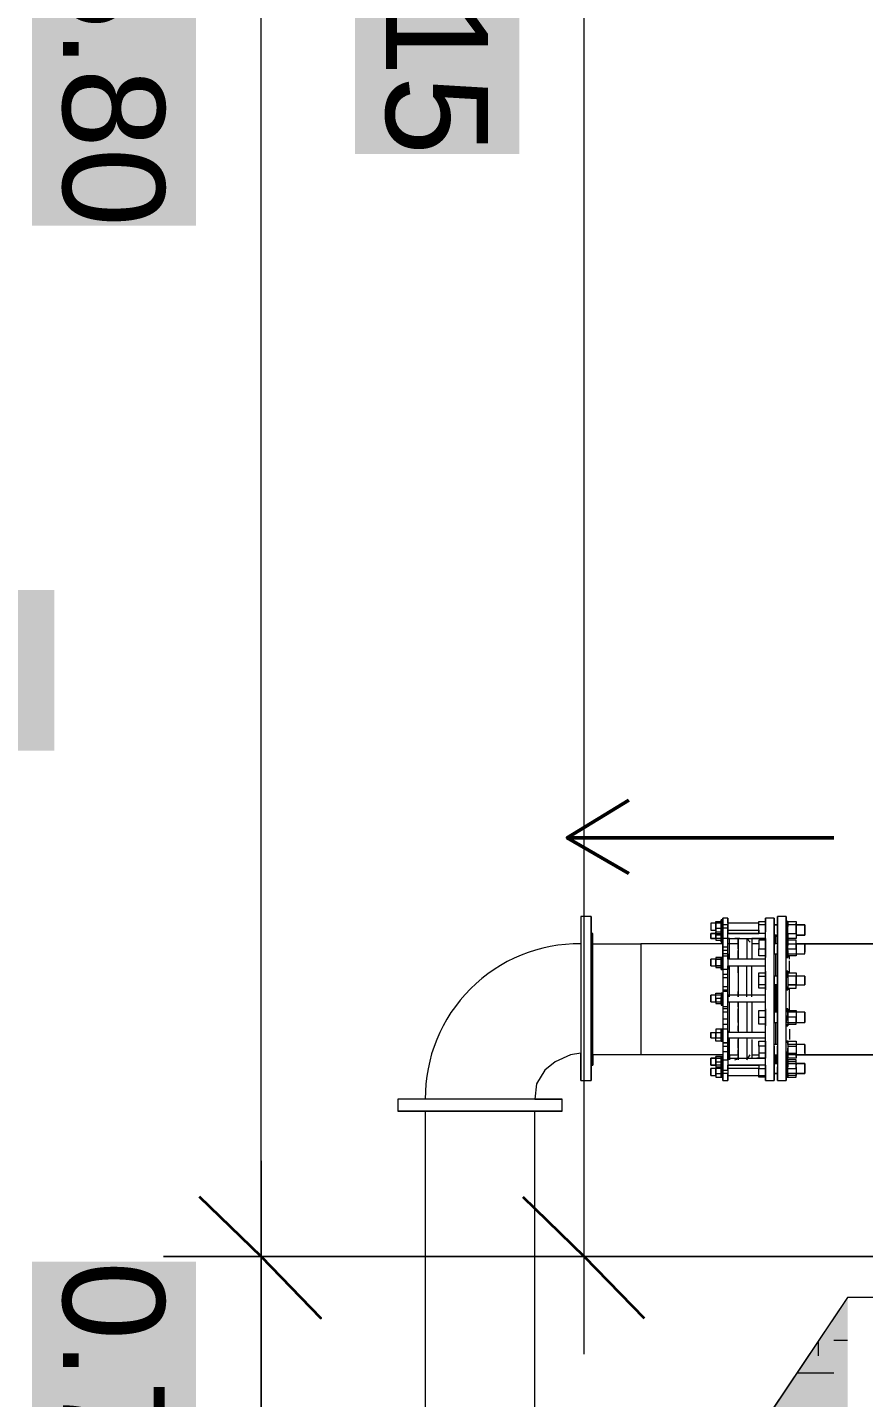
# Model space of a CAD drawing. Extents: x -187 to 52, y -9 to 65.
# Drawn here: x -140.347 to -138.279, y 50.339 to 53.729 of the extents above; entities that cross this region are included whole.
import ezdxf

# ---------------------------------------------------------------- set-up
doc = ezdxf.new("R2010")
doc.units = 0
doc.header["$MEASUREMENT"] = 0
doc.layers.add('PDF4_Geometría', color=7, linetype='Continuous')
doc.layers.add('PDF4_Texto', color=7, linetype='Continuous')
doc.layers.add('PDF4_Rellenos sólidos', color=7, linetype='Continuous', true_color=0xffffff)
doc.styles.add('PDF Arial', font='arial.ttf')

msp = doc.modelspace()

# ---------------------------------------------------------------- hatches: boundary and pattern name
at = {"layer": 'PDF4_Rellenos sólidos', "transparency": 33554559}
for points in [[(-139.5363, 54.097), (-139.5363, 53.4161), (-139.1303, 53.4161), (-139.1303, 54.097)], [(-140.3356, 53.9194), (-140.3356, 53.2385), (-139.9296, 53.2385), (-139.9296, 53.9194)], [(-142.8942, 52.3377), (-142.8942, 51.9402), (-140.2806, 51.9402), (-140.2806, 52.3377)], [(-140.3356, 50.6757), (-140.3356, 49.9948), (-139.9296, 49.9948), (-139.9296, 50.6757)], [(-138.7116, 49.999), (-138.7201, 49.9906), (-138.7201, 45.5204), (-138.3183, 45.5204), (-138.3183, 50.5827), (-138.3225, 50.5827), (-138.3268, 50.5784), (-138.331, 50.57), (-138.3352, 50.5657), (-138.3395, 50.5573), (-138.3437, 50.5531), (-138.3479, 50.5446), (-138.3522, 50.5404), (-138.3564, 50.5319), (-138.3606, 50.5277), (-138.3648, 50.5192), (-138.3691, 50.515), (-138.3733, 50.5065), (-138.3775, 50.5023), (-138.3818, 50.4938), (-138.386, 50.4896), (-138.3902, 50.4812), (-138.3944, 50.4769), (-138.3987, 50.4685), (-138.4029, 50.4642), (-138.4071, 50.4558), (-138.4114, 50.4516), (-138.4156, 50.4431), (-138.4198, 50.4389), (-138.424, 50.4304), (-138.4283, 50.4262), (-138.4325, 50.4177), (-138.4367, 50.4135), (-138.441, 50.405), (-138.4452, 50.4008), (-138.4494, 50.3923), (-138.4537, 50.3881), (-138.4579, 50.3797), (-138.4621, 50.3754), (-138.4663, 50.367), (-138.4706, 50.3627), (-138.4748, 50.3543), (-138.479, 50.3501), (-138.4833, 50.3416), (-138.4875, 50.3374), (-138.4917, 50.3289), (-138.4959, 50.3247), (-138.5002, 50.3162), (-138.5044, 50.312), (-138.5086, 50.3035), (-138.5129, 50.2993), (-138.5171, 50.2909), (-138.5213, 50.2866), (-138.5255, 50.2782), (-138.5298, 50.2739), (-138.534, 50.2655), (-138.5382, 50.2612), (-138.5425, 50.2528), (-138.5467, 50.2486), (-138.5509, 50.2401), (-138.5551, 50.2359), (-138.5594, 50.2274), (-138.5636, 50.2232), (-138.5678, 50.2147), (-138.5721, 50.2105), (-138.5763, 50.202), (-138.5805, 50.1978), (-138.5848, 50.1894), (-138.589, 50.1851), (-138.5932, 50.1767), (-138.5974, 50.1724), (-138.6017, 50.164), (-138.6059, 50.1597), (-138.6101, 50.1513), (-138.6144, 50.1471), (-138.6186, 50.1386), (-138.6228, 50.1344), (-138.627, 50.1259), (-138.6313, 50.1217), (-138.6355, 50.1132), (-138.6397, 50.109), (-138.644, 50.1005), (-138.6482, 50.0963), (-138.6524, 50.0879), (-138.6566, 50.0836), (-138.6609, 50.0752), (-138.6651, 50.0709), (-138.6693, 50.0625), (-138.6736, 50.0583), (-138.6778, 50.0498), (-138.682, 50.0456), (-138.6863, 50.0371), (-138.6905, 50.0329), (-138.6947, 50.0244), (-138.6989, 50.0202), (-138.7032, 50.0117), (-138.7074, 50.0075)]]:
    msp.add_hatch(color=256, dxfattribs=at).paths.add_polyline_path(points)

# ---------------------------------------------------------------- linework, layer by layer
at = {"layer": 'PDF4_Geometría', "lineweight": 9}
for points in [[(-138.9696, 50.4473), (-138.9696, 57.0701)], [(-139.7689, 50.4473), (-139.7689, 56.7148)], [(-138.9781, 51.53), (-138.9781, 51.5215), (-138.9781, 51.5046), (-138.9781, 51.475), (-138.9781, 51.4412), (-138.9781, 51.3989), (-138.9781, 51.3481), (-138.9781, 51.3016), (-138.9781, 51.2551), (-138.9781, 51.2128), (-138.9781, 51.1747), (-138.9781, 51.1451), (-138.9781, 51.1282), (-138.9781, 51.124), (-138.9781, 51.1282), (-138.9781, 51.1451), (-138.9781, 51.1747), (-138.9781, 51.1916), (-139.0034, 51.1874), (-139.0415, 51.1705), (-139.0669, 51.1494), (-139.088, 51.1155), (-139.0922, 51.0775), (-139.0753, 51.0775), (-139.05, 51.0775), (-139.033, 51.0775), (-139.0246, 51.0775), (-139.033, 51.0775), (-139.05, 51.0775), (-139.0753, 51.0775), (-139.1134, 51.0775), (-139.1557, 51.0775), (-139.2022, 51.0775), (-139.2529, 51.0775), (-139.2995, 51.0775), (-139.3418, 51.0775), (-139.3798, 51.0775), (-139.4052, 51.0775), (-139.4263, 51.0775), (-139.4306, 51.0775), (-139.4306, 51.0479), (-139.4263, 51.0479), (-139.4052, 51.0479), (-139.384, 51.0479), (-139.3883, 51.0479), (-139.384, 51.0479), (-139.3671, 51.0479), (-139.3418, 51.0479), (-139.3079, 51.0479), (-139.2699, 51.0479), (-139.2276, 51.0479), (-139.1853, 51.0479), (-139.1472, 51.0479), (-139.1134, 51.0479), (-139.088, 51.0479), (-139.0711, 51.0479), (-139.0669, 51.0479), (-139.0711, 51.0479), (-139.05, 51.0479), (-139.033, 51.0479), (-139.0246, 51.0479), (-139.033, 51.0479), (-139.05, 51.0479), (-139.0753, 51.0479), (-139.1134, 51.0479), (-139.1557, 51.0479), (-139.2022, 51.0479), (-139.2529, 51.0479), (-139.2995, 51.0479), (-139.3418, 51.0479), (-139.3798, 51.0479), (-139.4052, 51.0479), (-139.4263, 51.0479), (-139.4306, 51.0479)], [(-138.9527, 51.53), (-138.9527, 51.5215), (-138.9527, 51.5046), (-138.9527, 51.4835), (-138.9527, 51.4877), (-138.9527, 51.4835), (-138.9527, 51.4665), (-138.9527, 51.4412), (-138.9527, 51.4073), (-138.9527, 51.3693), (-138.9527, 51.327), (-138.9527, 51.2847), (-138.9527, 51.2466), (-138.9527, 51.2128), (-138.9527, 51.1874), (-138.9527, 51.1705), (-138.9527, 51.162), (-138.9485, 51.162)], [(-138.6313, 51.1747), (-138.6313, 51.1705), (-138.6313, 51.162), (-138.6313, 51.1578), (-138.6313, 51.162), (-138.6313, 51.1536), (-138.6313, 51.1494), (-138.6313, 51.1451), (-138.6313, 51.1578), (-138.6313, 51.1536), (-138.6313, 51.1494), (-138.6313, 51.1409), (-138.6313, 51.1367), (-138.627, 51.1367), (-138.627, 51.1409), (-138.627, 51.1494), (-138.627, 51.1578), (-138.627, 51.1494), (-138.627, 51.1536), (-138.627, 51.162), (-138.627, 51.1747), (-138.6144, 51.1747), (-138.6144, 51.162), (-138.6144, 51.1536), (-138.6144, 51.1494), (-138.6144, 51.1578), (-138.6144, 51.162), (-138.6144, 51.1536), (-138.6144, 51.1578), (-138.6144, 51.1494), (-138.6144, 51.1409), (-138.6144, 51.1367), (-138.5382, 51.1367), (-138.5213, 51.1367), (-138.5213, 51.1282), (-138.5213, 51.124), (-138.5213, 51.1282), (-138.5213, 51.1409), (-138.5213, 51.162), (-138.5213, 51.1916), (-138.5213, 51.2339), (-138.5213, 51.2762), (-138.5213, 51.327), (-138.5213, 51.3735), (-138.5213, 51.42), (-138.5213, 51.4581), (-138.5213, 51.4919), (-138.5213, 51.5131), (-138.5213, 51.5257), (-138.5213, 51.5131), (-138.5213, 51.5173), (-138.5213, 51.5131), (-138.5213, 51.5173), (-138.5213, 51.5131), (-138.5213, 51.5088), (-138.5382, 51.5088), (-138.5382, 51.5173), (-138.5213, 51.5173), (-138.5213, 51.5088), (-138.5213, 51.5046), (-138.5213, 51.5088)], [(-138.6144, 51.5257), (-138.627, 51.5257)], [(-138.627, 51.5131), (-138.627, 51.5215), (-138.627, 51.5257), (-138.627, 51.5215), (-138.627, 51.5088)], [(-138.5382, 51.5131), (-138.6144, 51.5131), (-138.6144, 51.5215), (-138.6144, 51.5257), (-138.6144, 51.5215), (-138.6144, 51.5088)], [(-138.5002, 51.5257), (-138.5213, 51.5257)], [(-138.4917, 51.4877), (-138.4917, 51.4919), (-138.4917, 51.5046), (-138.4917, 51.5088), (-138.4917, 51.5131), (-138.4917, 51.5257), (-138.4917, 51.53), (-138.4917, 51.5257), (-138.4917, 51.5131), (-138.4917, 51.4919), (-138.4917, 51.4581), (-138.4917, 51.42), (-138.4917, 51.3735), (-138.4917, 51.327), (-138.4917, 51.3608), (-138.5002, 51.3608), (-138.5002, 51.327), (-138.5002, 51.3735), (-138.5002, 51.42), (-138.5002, 51.4581), (-138.5002, 51.4919), (-138.5002, 51.5131), (-138.5002, 51.5257), (-138.5002, 51.5131), (-138.5002, 51.5088), (-138.5002, 51.5046), (-138.5002, 51.4919), (-138.5002, 51.4835), (-138.4959, 51.4835), (-138.4917, 51.4835), (-138.4917, 51.4792), (-138.4917, 51.4835), (-138.4917, 51.4792), (-138.4917, 51.4623), (-138.5002, 51.4623), (-138.5002, 51.4496), (-138.5002, 51.4412), (-138.5002, 51.4369), (-138.5002, 51.4412)], [(-138.4706, 51.53), (-138.4917, 51.53)], [(-138.4706, 51.2678), (-138.4706, 51.272), (-138.4706, 51.2805), (-138.4706, 51.2931), (-138.4706, 51.3016), (-138.4706, 51.2931), (-138.4706, 51.3058), (-138.4706, 51.327), (-138.4706, 51.3735), (-138.4706, 51.42), (-138.4706, 51.4581), (-138.4706, 51.4919), (-138.4706, 51.5131), (-138.4706, 51.5257), (-138.4706, 51.53), (-138.4706, 51.5257), (-138.4706, 51.5131), (-138.4706, 51.5088), (-138.4706, 51.5046), (-138.4706, 51.5088), (-138.4706, 51.5131), (-138.4706, 51.5173), (-138.4706, 51.5088), (-138.4706, 51.5131), (-138.4706, 51.5173), (-138.4663, 51.5173), (-138.4706, 51.5173), (-138.4706, 51.5131), (-138.4706, 51.5046), (-138.4706, 51.4919), (-138.4706, 51.4792), (-138.4706, 51.475), (-138.4706, 51.4792), (-138.4706, 51.4835), (-138.4706, 51.4792), (-138.4706, 51.475), (-138.4706, 51.4792), (-138.4706, 51.4835)], [(-138.6566, 51.5131), (-138.6566, 51.5088), (-138.6566, 51.5004), (-138.6566, 51.4961)], [(-138.644, 51.4835), (-138.644, 51.4708), (-138.6313, 51.4708), (-138.6313, 51.4835), (-138.6313, 51.4877), (-138.6313, 51.4835), (-138.6313, 51.475), (-138.627, 51.475), (-138.6566, 51.475), (-138.644, 51.475), (-138.644, 51.4835), (-138.644, 51.4877), (-138.6566, 51.4877), (-138.627, 51.4877), (-138.6313, 51.4877), (-138.6313, 51.4919), (-138.6313, 51.4835), (-138.644, 51.4835), (-138.644, 51.4919), (-138.6313, 51.4919), (-138.627, 51.4919), (-138.627, 51.4835), (-138.627, 51.4708)], [(-138.644, 51.5131), (-138.644, 51.5004), (-138.6313, 51.5004), (-138.6313, 51.5131), (-138.6313, 51.5088), (-138.6313, 51.5046), (-138.6313, 51.4961), (-138.6313, 51.4919), (-138.6313, 51.4961), (-138.6313, 51.5004), (-138.6313, 51.4919)], [(-138.644, 51.5004), (-138.644, 51.4919), (-138.644, 51.4877)], [(-138.627, 51.5215), (-138.6313, 51.5215)], [(-138.6313, 51.5131), (-138.6313, 51.5173), (-138.6313, 51.5215), (-138.6313, 51.5173), (-138.6313, 51.5046)], [(-138.627, 51.4961), (-138.627, 51.5004), (-138.627, 51.5088), (-138.627, 51.5173), (-138.627, 51.5131), (-138.6313, 51.5131), (-138.6313, 51.5088), (-138.6313, 51.5004), (-138.6313, 51.4961), (-138.627, 51.4961), (-138.627, 51.4919), (-138.627, 51.4961), (-138.627, 51.5046)], [(-138.6313, 51.4877), (-138.6313, 51.4961), (-138.6313, 51.4835), (-138.6313, 51.475), (-138.6313, 51.4792)], [(-138.6313, 51.4877), (-138.6313, 51.4961), (-138.6313, 51.4877)], [(-138.6144, 51.4877), (-138.6144, 51.5088), (-138.627, 51.5088), (-138.627, 51.4877)], [(-138.6144, 51.5004), (-138.627, 51.5004), (-138.627, 51.4961), (-138.627, 51.5004), (-138.627, 51.4877), (-138.627, 51.475)], [(-138.627, 51.4792), (-138.627, 51.475), (-138.627, 51.4835), (-138.627, 51.4961), (-138.627, 51.4877), (-138.627, 51.4835)], [(-138.627, 51.4877), (-138.627, 51.4961), (-138.627, 51.4877)], [(-138.6144, 51.5173), (-138.6144, 51.5088), (-138.6144, 51.5004), (-138.6144, 51.4961)], [(-138.5213, 51.4877), (-138.6144, 51.4877), (-138.5382, 51.4877), (-138.5382, 51.5088)], [(-138.6144, 51.4242), (-138.6144, 51.4327), (-138.6144, 51.4581), (-138.6144, 51.475), (-138.6144, 51.4877), (-138.6144, 51.5004), (-138.6144, 51.4961), (-138.5382, 51.4961), (-138.5382, 51.4877)], [(-138.589, 51.4623), (-138.6144, 51.4623), (-138.6144, 51.4708), (-138.6144, 51.4835), (-138.6144, 51.4919)], [(-138.5213, 51.5173), (-138.5213, 51.5131), (-138.5213, 51.5173)], [(-138.5213, 51.5088), (-138.5213, 51.5046), (-138.5213, 51.5088)], [(-138.4452, 51.4877), (-138.4452, 51.5088), (-138.4663, 51.5088), (-138.4663, 51.5046), (-138.4663, 51.5088), (-138.4663, 51.5131), (-138.4663, 51.5173), (-138.4663, 51.5131), (-138.4663, 51.5088), (-138.4663, 51.5173), (-138.4452, 51.5173), (-138.4452, 51.5088), (-138.4452, 51.5046), (-138.4452, 51.4961), (-138.4452, 51.4877), (-138.4452, 51.4835), (-138.4452, 51.4792)], [(-138.4663, 51.4792), (-138.4663, 51.4835), (-138.4663, 51.4792), (-138.4663, 51.475), (-138.4663, 51.4792), (-138.4663, 51.4835), (-138.4663, 51.4792), (-138.4663, 51.475), (-138.4663, 51.4792), (-138.4663, 51.4919), (-138.4663, 51.5046), (-138.4663, 51.5131), (-138.4663, 51.5173), (-138.4663, 51.5088), (-138.4663, 51.5131)], [(-138.4663, 51.5088), (-138.4663, 51.5046)], [(-138.4663, 51.4877), (-138.4663, 51.4835), (-138.4663, 51.4877), (-138.4663, 51.4919)], [(-138.4452, 51.5088), (-138.4452, 51.5131)], [(-138.424, 51.5088), (-138.424, 51.5004), (-138.424, 51.4919), (-138.424, 51.4835)], [(-138.424, 51.4877), (-138.424, 51.4919), (-138.424, 51.5046), (-138.424, 51.5088)], [(-138.9781, 51.4581), (-138.9781, 51.4538), (-138.9781, 51.4496), (-138.9781, 51.4369), (-138.9781, 51.4242), (-138.9781, 51.4116), (-138.9781, 51.3946), (-138.9781, 51.3862)], [(-138.9485, 51.1874), (-138.9485, 51.1705), (-138.9485, 51.162), (-138.9485, 51.1705), (-138.9485, 51.1874), (-138.9485, 51.2128), (-138.9485, 51.2466), (-138.9485, 51.2847), (-138.9485, 51.327), (-138.9485, 51.3693), (-138.9485, 51.4073), (-138.9485, 51.4412), (-138.9485, 51.4665), (-138.9485, 51.4835), (-138.9485, 51.4877), (-138.9527, 51.4877)], [(-138.9485, 51.4665), (-138.9485, 51.4835), (-138.9485, 51.4877)], [(-138.6313, 51.2212), (-138.6313, 51.2297), (-138.6313, 51.2382), (-138.6313, 51.2466), (-138.6313, 51.2509), (-138.6313, 51.2424), (-138.6313, 51.2382), (-138.6313, 51.2297), (-138.6313, 51.2212), (-138.627, 51.2212), (-138.627, 51.2297), (-138.627, 51.2382), (-138.627, 51.2466), (-138.627, 51.2424), (-138.627, 51.2297), (-138.627, 51.2212), (-138.627, 51.2001), (-138.627, 51.1874), (-138.83, 51.1874), (-138.9485, 51.1874), (-138.9485, 51.4623), (-138.83, 51.4623)], [(-138.627, 51.4242), (-138.627, 51.4327), (-138.627, 51.4538), (-138.627, 51.4623), (-138.83, 51.4623), (-138.83, 51.4581), (-138.83, 51.4454), (-138.83, 51.42), (-138.83, 51.3946), (-138.83, 51.3608), (-138.83, 51.327), (-138.83, 51.2889), (-138.83, 51.2593), (-138.83, 51.2297), (-138.83, 51.2086), (-138.83, 51.1959), (-138.83, 51.1874)], [(-138.644, 51.475), (-138.644, 51.4708), (-138.6313, 51.4708), (-138.6313, 51.475), (-138.6313, 51.4665), (-138.6313, 51.475)], [(-138.6313, 51.475), (-138.6313, 51.4665), (-138.6313, 51.475)], [(-138.627, 51.475), (-138.627, 51.4665), (-138.627, 51.475)], [(-138.627, 51.475), (-138.627, 51.4665), (-138.627, 51.475)], [(-138.6144, 51.4538), (-138.6144, 51.475), (-138.627, 51.475), (-138.627, 51.4538)], [(-138.6101, 51.4242), (-138.6101, 51.4327), (-138.6101, 51.4538), (-138.6101, 51.4708), (-138.6101, 51.475), (-138.6144, 51.475), (-138.5213, 51.475), (-138.5425, 51.475)], [(-138.6101, 51.4623), (-138.6101, 51.4708), (-138.6101, 51.475)], [(-138.5848, 51.475), (-138.5974, 51.475)], [(-138.589, 51.4496), (-138.589, 51.4623), (-138.589, 51.4665), (-138.589, 51.475), (-138.589, 51.4623), (-138.589, 51.4369), (-138.589, 51.4242), (-138.589, 51.4369), (-138.589, 51.4454)], [(-138.5594, 51.4665), (-138.5678, 51.475), (-138.5678, 51.4708), (-138.5678, 51.4623), (-138.5678, 51.4538), (-138.5678, 51.4412), (-138.5678, 51.4285), (-138.5678, 51.4242)], [(-138.5213, 51.4581), (-138.5213, 51.4708), (-138.5213, 51.475), (-138.5551, 51.475), (-138.5551, 51.4708), (-138.5551, 51.4623), (-138.5551, 51.4581), (-138.5551, 51.4496), (-138.5551, 51.4369), (-138.5551, 51.4242)], [(-138.5382, 51.4623), (-138.5551, 51.4623)], [(-138.5213, 51.475), (-138.5213, 51.4708), (-138.5382, 51.4708), (-138.5382, 51.4496), (-138.5213, 51.4496)], [(-138.5213, 51.4327), (-138.5213, 51.4285), (-138.5213, 51.4327), (-138.5213, 51.4454), (-138.5213, 51.4581), (-138.5213, 51.4708), (-138.5213, 51.4581), (-138.5213, 51.4454), (-138.5213, 51.4327), (-138.5213, 51.4285), (-138.5213, 51.4327), (-138.5213, 51.4412), (-138.5213, 51.4369), (-138.5213, 51.4412), (-138.5213, 51.4454), (-138.5213, 51.4327), (-138.5382, 51.4327), (-138.5382, 51.4496)], [(-138.5213, 51.4623), (-138.5213, 51.4665), (-138.5213, 51.4623)], [(-138.5002, 51.4835), (-138.5002, 51.4792), (-138.5002, 51.4835), (-138.5002, 51.4792), (-138.5002, 51.4665)], [(-138.5002, 51.4623), (-138.5002, 51.4665), (-138.5002, 51.4623)], [(-138.4959, 51.4623), (-138.4959, 51.4792), (-138.4959, 51.4835), (-138.4959, 51.4792), (-138.4959, 51.4835), (-138.4959, 51.4792), (-138.4959, 51.475)], [(-138.4917, 51.4369), (-138.4917, 51.4412), (-138.4917, 51.4454), (-138.4917, 51.4496), (-138.4917, 51.4581)], [(-138.4706, 51.475), (-138.4663, 51.475), (-138.4706, 51.475), (-138.4706, 51.4708), (-138.4706, 51.4665), (-138.4706, 51.4623), (-138.424, 51.4623), (-138.4452, 51.4623), (-138.4452, 51.4708), (-138.4663, 51.4708), (-138.4663, 51.4665), (-138.4706, 51.4665), (-138.4706, 51.4835), (-138.4706, 51.4877)], [(-138.4706, 51.4665), (-138.4706, 51.4708), (-138.4706, 51.4665)], [(-138.4706, 51.4708), (-138.4706, 51.4581), (-138.4706, 51.4454), (-138.4706, 51.4327), (-138.4706, 51.4285), (-138.4706, 51.4327), (-138.4706, 51.4412)], [(-138.4663, 51.3946), (-138.4706, 51.3946), (-138.4706, 51.3862), (-138.4706, 51.382), (-138.4706, 51.3862), (-138.4706, 51.4073), (-138.4706, 51.4242), (-138.4706, 51.4369), (-138.4706, 51.4454), (-138.4706, 51.4412), (-138.4706, 51.4369), (-138.424, 51.4369), (-138.424, 51.4412), (-138.424, 51.4454), (-138.424, 51.4538), (-138.424, 51.4623), (-138.2211, 51.4623), (-138.424, 51.4623), (-138.424, 51.4581), (-138.424, 51.4496), (-138.424, 51.4412)], [(-138.4663, 51.4369), (-138.4663, 51.4454), (-138.4663, 51.4412), (-138.4663, 51.4327), (-138.4663, 51.4285), (-138.4663, 51.4327), (-138.4663, 51.4454), (-138.4663, 51.4581), (-138.4663, 51.4708), (-138.4663, 51.475), (-138.4663, 51.4708), (-138.4663, 51.4665), (-138.4663, 51.4623)], [(-138.4452, 51.4496), (-138.4452, 51.4708), (-138.4663, 51.4708), (-138.4663, 51.4581)], [(-138.4452, 51.4623), (-138.4452, 51.4538), (-138.4452, 51.4454), (-138.4452, 51.4412)], [(-138.6144, 51.4285), (-138.6144, 51.4369), (-138.6144, 51.4454), (-138.627, 51.4454), (-138.627, 51.4369), (-138.627, 51.4285), (-138.627, 51.4242), (-138.6566, 51.4242)], [(-138.6566, 51.4073), (-138.627, 51.4073), (-138.627, 51.4031), (-138.627, 51.4116), (-138.627, 51.4242), (-138.627, 51.4285), (-138.6313, 51.4285), (-138.6313, 51.4242), (-138.6313, 51.4116), (-138.6313, 51.4031), (-138.6313, 51.3989), (-138.6313, 51.4031), (-138.6313, 51.4073), (-138.6313, 51.4116), (-138.6313, 51.4158), (-138.6313, 51.42), (-138.6313, 51.4242), (-138.6313, 51.4073), (-138.644, 51.4073), (-138.644, 51.4242), (-138.644, 51.42), (-138.644, 51.4116), (-138.644, 51.4073), (-138.644, 51.4031), (-138.6313, 51.4031), (-138.6313, 51.4073), (-138.6313, 51.4116), (-138.6313, 51.42), (-138.6313, 51.4242), (-138.6313, 51.4285), (-138.644, 51.4285), (-138.644, 51.4242), (-138.6313, 51.4242), (-138.6313, 51.4285)], [(-138.6313, 51.3989), (-138.627, 51.3989), (-138.627, 51.4116), (-138.627, 51.4242), (-138.627, 51.4327), (-138.627, 51.4369), (-138.627, 51.4327), (-138.6144, 51.4327), (-138.6144, 51.4369), (-138.6144, 51.4327), (-138.6144, 51.4242), (-138.6144, 51.4116), (-138.6144, 51.3989)], [(-138.6144, 51.4454), (-138.6144, 51.4496), (-138.6144, 51.4538), (-138.627, 51.4538), (-138.627, 51.4496), (-138.627, 51.4454)], [(-138.6144, 51.4369), (-138.627, 51.4369)], [(-138.627, 51.4073), (-138.627, 51.4116), (-138.627, 51.42), (-138.627, 51.4242), (-138.627, 51.42), (-138.627, 51.4158), (-138.627, 51.4116), (-138.627, 51.4073), (-138.627, 51.4031), (-138.627, 51.365), (-138.627, 51.3312)], [(-138.5213, 51.4242), (-138.6144, 51.4242), (-138.6144, 51.42), (-138.6144, 51.4116), (-138.6144, 51.4073)], [(-138.5213, 51.4454), (-138.5213, 51.4369), (-138.5213, 51.4454)], [(-138.5002, 51.3862), (-138.5002, 51.4073), (-138.5002, 51.4369), (-138.4917, 51.4369), (-138.4917, 51.4073), (-138.4917, 51.382), (-138.5002, 51.382), (-138.5002, 51.3735), (-138.5002, 51.365), (-138.5002, 51.3566)], [(-138.4959, 51.382), (-138.4959, 51.4073), (-138.4959, 51.4369)], [(-138.4706, 51.4285), (-138.4663, 51.4285)], [(-138.4621, 51.4242), (-138.4621, 51.4285), (-138.4621, 51.4327)], [(-138.6144, 51.3862), (-138.6144, 51.3989), (-138.627, 51.3989), (-138.627, 51.3862)], [(-138.6144, 51.3312), (-138.6144, 51.365), (-138.6144, 51.4031), (-138.6144, 51.4073), (-138.5213, 51.4073)], [(-138.6101, 51.3312), (-138.6101, 51.365), (-138.6101, 51.3989), (-138.6101, 51.4073)], [(-138.589, 51.3904), (-138.589, 51.4073), (-138.589, 51.4031), (-138.589, 51.365), (-138.589, 51.3312), (-138.589, 51.3439)], [(-138.5678, 51.3312), (-138.5678, 51.3439), (-138.5678, 51.3608), (-138.5678, 51.3777), (-138.5678, 51.3989), (-138.5678, 51.4073)], [(-138.5551, 51.3312), (-138.5551, 51.3439), (-138.5551, 51.3608), (-138.5551, 51.3777), (-138.5551, 51.3946), (-138.5551, 51.4073)], [(-138.5382, 51.382), (-138.5382, 51.3904), (-138.5213, 51.3904), (-138.5213, 51.382), (-138.5213, 51.3608), (-138.5382, 51.3608), (-138.5382, 51.382), (-138.5213, 51.382)], [(-138.5213, 51.3946), (-138.5213, 51.3862), (-138.5213, 51.382), (-138.5213, 51.3904)], [(-138.424, 51.382), (-138.4706, 51.382), (-138.4706, 51.3777), (-138.4706, 51.3735), (-138.4706, 51.3693), (-138.4706, 51.3777), (-138.4706, 51.382), (-138.4706, 51.3904)], [(-138.4621, 51.3904), (-138.4621, 51.3989), (-138.4621, 51.4073), (-138.4621, 51.42)], [(-138.9781, 51.3735), (-138.9781, 51.3566)], [(-138.6144, 51.3777), (-138.6144, 51.382), (-138.6144, 51.3862), (-138.627, 51.3862), (-138.627, 51.382), (-138.627, 51.3777)], [(-138.627, 51.3566), (-138.627, 51.3524), (-138.627, 51.3481), (-138.6144, 51.3481), (-138.6144, 51.3524), (-138.6144, 51.3566)], [(-138.589, 51.382), (-138.589, 51.3693), (-138.589, 51.3524)], [(-138.5213, 51.3481), (-138.5213, 51.3566), (-138.5213, 51.3693), (-138.5213, 51.382), (-138.5213, 51.3693), (-138.5213, 51.3566), (-138.5213, 51.3481), (-138.5213, 51.3524), (-138.5213, 51.3566), (-138.5213, 51.3524), (-138.5382, 51.3524), (-138.5382, 51.3608)], [(-138.5213, 51.3566), (-138.5213, 51.3524)], [(-138.4959, 51.3608), (-138.4959, 51.327), (-138.4959, 51.3608)], [(-138.4959, 51.3608), (-138.4959, 51.327)], [(-138.4917, 51.3608), (-138.4917, 51.365), (-138.4917, 51.3735), (-138.4917, 51.3777), (-138.4917, 51.382)], [(-138.4706, 51.382), (-138.4706, 51.3693), (-138.4706, 51.3566), (-138.4706, 51.3481), (-138.4663, 51.3481)], [(-138.4706, 51.1451), (-138.4706, 51.1409), (-138.4706, 51.1367), (-138.4706, 51.124), (-138.4706, 51.1367), (-138.4706, 51.1578), (-138.4706, 51.1916), (-138.4706, 51.2297), (-138.4706, 51.2762), (-138.4706, 51.327), (-138.4706, 51.3481), (-138.4706, 51.3566), (-138.4706, 51.3524)], [(-138.4663, 51.3777), (-138.4663, 51.382), (-138.4663, 51.3693), (-138.4663, 51.3566), (-138.4663, 51.3481), (-138.4663, 51.3524), (-138.4663, 51.3566), (-138.4663, 51.3524), (-138.4452, 51.3524), (-138.4452, 51.3608), (-138.4663, 51.3608), (-138.424, 51.3608)], [(-138.9781, 51.3354), (-138.9781, 51.3185)], [(-138.627, 51.327), (-138.627, 51.3354), (-138.6566, 51.3354)], [(-138.644, 51.3185), (-138.644, 51.327), (-138.644, 51.3312)], [(-138.644, 51.327), (-138.644, 51.3143), (-138.6313, 51.3143), (-138.6313, 51.327), (-138.6313, 51.3312)], [(-138.6313, 51.3397), (-138.6313, 51.3354), (-138.6313, 51.327), (-138.6313, 51.3143), (-138.6313, 51.3101)], [(-138.627, 51.3397), (-138.6313, 51.3397), (-138.6313, 51.3354), (-138.6313, 51.3312), (-138.6313, 51.327), (-138.6313, 51.3185), (-138.6313, 51.3143), (-138.6313, 51.3101), (-138.627, 51.3101), (-138.627, 51.3143), (-138.627, 51.327), (-138.627, 51.3354), (-138.627, 51.3397), (-138.627, 51.3354), (-138.627, 51.3312), (-138.627, 51.327), (-138.627, 51.3185), (-138.627, 51.2847), (-138.627, 51.2509), (-138.627, 51.2424), (-138.627, 51.2382), (-138.627, 51.2339)], [(-138.627, 51.3481), (-138.627, 51.3439)], [(-138.6144, 51.3058), (-138.6144, 51.3143), (-138.6144, 51.327), (-138.6144, 51.3397), (-138.6144, 51.3439), (-138.627, 51.3439), (-138.627, 51.3397), (-138.627, 51.327), (-138.627, 51.3143), (-138.627, 51.3058)], [(-138.6144, 51.3439), (-138.6144, 51.3481)], [(-138.5213, 51.3354), (-138.6144, 51.3354), (-138.6144, 51.327), (-138.6144, 51.3185)], [(-138.5002, 51.1663), (-138.5002, 51.1578), (-138.5002, 51.1494), (-138.5002, 51.1409), (-138.5002, 51.1282), (-138.5002, 51.124), (-138.5002, 51.1282), (-138.5002, 51.1409), (-138.5002, 51.162), (-138.5002, 51.1916), (-138.5002, 51.2339), (-138.5002, 51.2762), (-138.5002, 51.327), (-138.5002, 51.2931)], [(-138.4959, 51.2931), (-138.4959, 51.327), (-138.4959, 51.2931)], [(-138.4959, 51.2931), (-138.4959, 51.327)], [(-138.4917, 51.2931), (-138.4917, 51.327), (-138.4917, 51.2762), (-138.4917, 51.2297), (-138.4917, 51.1916), (-138.4917, 51.1578), (-138.4917, 51.1367), (-138.4917, 51.124), (-138.4917, 51.1367), (-138.4917, 51.1409), (-138.4917, 51.1494), (-138.4917, 51.1578)], [(-138.4621, 51.2974), (-138.4621, 51.3101), (-138.4621, 51.327), (-138.4621, 51.3439), (-138.4621, 51.3524)], [(-138.9781, 51.2974), (-138.9781, 51.2762), (-138.9781, 51.2593), (-138.9781, 51.2424), (-138.9781, 51.2255), (-138.9781, 51.2128), (-138.9781, 51.2043), (-138.9781, 51.1959), (-138.9781, 51.1916)], [(-138.6566, 51.3185), (-138.627, 51.3185), (-138.627, 51.3143), (-138.627, 51.3101)], [(-138.6144, 51.3016), (-138.6144, 51.3058), (-138.627, 51.3058), (-138.627, 51.3016)], [(-138.6144, 51.2931), (-138.6144, 51.3016), (-138.627, 51.3016), (-138.627, 51.2931)], [(-138.5213, 51.2424), (-138.6144, 51.2424), (-138.6144, 51.2509), (-138.6144, 51.2847), (-138.6144, 51.3185), (-138.5213, 51.3185)], [(-138.6101, 51.2424), (-138.6101, 51.2509), (-138.6101, 51.2889), (-138.6101, 51.3185)], [(-138.589, 51.3058), (-138.589, 51.3185), (-138.589, 51.2847), (-138.589, 51.2466), (-138.589, 51.2424)], [(-138.589, 51.2678), (-138.589, 51.2847), (-138.589, 51.3016)], [(-138.5678, 51.3185), (-138.5678, 51.3058), (-138.5678, 51.2889), (-138.5678, 51.272), (-138.5678, 51.2551), (-138.5678, 51.2424)], [(-138.5551, 51.3185), (-138.5551, 51.3058), (-138.5551, 51.2889), (-138.5551, 51.272), (-138.5551, 51.2551), (-138.5551, 51.2424)], [(-138.5213, 51.2635), (-138.5213, 51.2593), (-138.5213, 51.2678), (-138.5213, 51.2805), (-138.5213, 51.2847), (-138.5213, 51.2805), (-138.5213, 51.2635), (-138.5382, 51.2635), (-138.5382, 51.2805), (-138.5213, 51.2805), (-138.5213, 51.2931), (-138.5213, 51.3016), (-138.5213, 51.2931), (-138.5213, 51.3016), (-138.5213, 51.2931), (-138.5213, 51.2805), (-138.5213, 51.272), (-138.5213, 51.2678), (-138.5213, 51.2805), (-138.5213, 51.2889), (-138.5213, 51.2931), (-138.5213, 51.2847), (-138.5213, 51.2762), (-138.5213, 51.272)], [(-138.5382, 51.2805), (-138.5382, 51.2974), (-138.5213, 51.2974), (-138.5213, 51.2889)], [(-138.4917, 51.2678), (-138.4917, 51.272), (-138.4917, 51.2762), (-138.4917, 51.2847), (-138.4917, 51.2931), (-138.5002, 51.2931), (-138.5002, 51.2847), (-138.5002, 51.2762), (-138.5002, 51.2678), (-138.4917, 51.2678), (-138.4917, 51.2466), (-138.4917, 51.2128), (-138.5002, 51.2128), (-138.5002, 51.2466), (-138.5002, 51.2678)], [(-138.4663, 51.3016), (-138.4706, 51.3016)], [(-138.424, 51.2931), (-138.4663, 51.2931), (-138.4663, 51.2889), (-138.4663, 51.2805), (-138.4663, 51.272), (-138.4663, 51.2805), (-138.4663, 51.2931), (-138.4663, 51.3016), (-138.4663, 51.2931), (-138.4663, 51.2889), (-138.4663, 51.2805), (-138.4663, 51.2678), (-138.4663, 51.2593), (-138.4663, 51.2635), (-138.4452, 51.2635), (-138.4452, 51.2805), (-138.4663, 51.2805), (-138.4663, 51.272)], [(-138.4663, 51.2805), (-138.4663, 51.2974), (-138.4452, 51.2974), (-138.4452, 51.2805)], [(-138.4452, 51.2931), (-138.4452, 51.2889), (-138.4452, 51.2805), (-138.4452, 51.272), (-138.4452, 51.2678)], [(-138.627, 51.2762), (-138.627, 51.2678), (-138.627, 51.2635), (-138.6144, 51.2635), (-138.6144, 51.2678), (-138.6144, 51.2762)], [(-138.627, 51.2635), (-138.627, 51.2509)], [(-138.6144, 51.2509), (-138.6144, 51.2635)], [(-138.589, 51.2466), (-138.589, 51.2593)], [(-138.5213, 51.2678), (-138.5213, 51.272), (-138.5213, 51.2805)], [(-138.5213, 51.2635), (-138.5213, 51.2593), (-138.5213, 51.2635)], [(-138.4959, 51.2635), (-138.4959, 51.2678), (-138.4959, 51.2466), (-138.4959, 51.2128)], [(-138.4452, 51.1832), (-138.4452, 51.1874), (-138.424, 51.1874), (-138.4706, 51.1874), (-138.4706, 51.179), (-138.4706, 51.1874), (-138.4706, 51.2043), (-138.4706, 51.217), (-138.4706, 51.2212), (-138.4706, 51.217), (-138.4706, 51.2297), (-138.4706, 51.2466), (-138.4706, 51.2635), (-138.4706, 51.2678), (-138.4706, 51.2805), (-138.4706, 51.2847), (-138.4706, 51.2762), (-138.4706, 51.272), (-138.4706, 51.2678), (-138.4663, 51.2678), (-138.424, 51.2678)], [(-138.4706, 51.2635), (-138.4706, 51.2593), (-138.4706, 51.2635)], [(-138.4706, 51.2593), (-138.4663, 51.2593)], [(-138.6566, 51.2424), (-138.627, 51.2424), (-138.627, 51.2509), (-138.6313, 51.2509)], [(-138.6566, 51.2297), (-138.6566, 51.2382), (-138.6566, 51.2424), (-138.6566, 51.2382), (-138.6566, 51.2297), (-138.627, 51.2297), (-138.627, 51.2212), (-138.627, 51.2128), (-138.627, 51.2086), (-138.6144, 51.2086), (-138.6144, 51.2128), (-138.6144, 51.2212), (-138.6144, 51.2255), (-138.6144, 51.2297), (-138.6144, 51.217), (-138.6144, 51.1916), (-138.6144, 51.179), (-138.6144, 51.1705), (-138.6144, 51.162), (-138.6144, 51.1409)], [(-138.6313, 51.2297), (-138.6313, 51.2212), (-138.644, 51.2212), (-138.644, 51.2297), (-138.644, 51.2382), (-138.644, 51.2424), (-138.644, 51.2297), (-138.6313, 51.2297), (-138.6313, 51.2424), (-138.6313, 51.2382), (-138.6313, 51.2339)], [(-138.6144, 51.217), (-138.6144, 51.2255), (-138.6144, 51.2382), (-138.6144, 51.2509), (-138.627, 51.2509), (-138.627, 51.2382), (-138.627, 51.2255), (-138.627, 51.217)], [(-138.627, 51.2212), (-138.627, 51.2255), (-138.627, 51.2297)], [(-138.6144, 51.2466), (-138.6144, 51.2424), (-138.6144, 51.2297), (-138.5213, 51.2297)], [(-138.6101, 51.1874), (-138.6101, 51.1832), (-138.6101, 51.1747), (-138.6101, 51.1832), (-138.6101, 51.1959), (-138.6101, 51.2212), (-138.6101, 51.2297)], [(-138.589, 51.2297), (-138.589, 51.2128), (-138.589, 51.1874), (-138.589, 51.1747)], [(-138.589, 51.2043), (-138.589, 51.2128), (-138.589, 51.2255)], [(-138.5678, 51.2297), (-138.5678, 51.2255), (-138.5678, 51.2086), (-138.5678, 51.2001), (-138.5678, 51.1874), (-138.5678, 51.179), (-138.5678, 51.1747), (-138.5594, 51.1874)], [(-138.5551, 51.2255), (-138.5551, 51.2128), (-138.5551, 51.2043), (-138.5551, 51.1959), (-138.5551, 51.1874), (-138.5551, 51.1832), (-138.5551, 51.179), (-138.5213, 51.179), (-138.5213, 51.1916), (-138.5213, 51.1959), (-138.5213, 51.1916), (-138.5213, 51.1874)], [(-138.5213, 51.2086), (-138.5382, 51.2086), (-138.5382, 51.2212), (-138.5213, 51.2212), (-138.5213, 51.2128)], [(-138.4663, 51.2212), (-138.4706, 51.2212)], [(-138.424, 51.2128), (-138.4663, 51.2128), (-138.4663, 51.2212), (-138.4452, 51.2212), (-138.4452, 51.2086), (-138.4452, 51.2043), (-138.4452, 51.1959), (-138.4452, 51.1874)], [(-138.4663, 51.217), (-138.4663, 51.2212), (-138.4663, 51.217), (-138.4663, 51.2043), (-138.4663, 51.1874), (-138.4663, 51.1959), (-138.4663, 51.2043), (-138.4663, 51.1916)], [(-138.4621, 51.2509), (-138.4621, 51.2466), (-138.4621, 51.2339), (-138.4621, 51.2297), (-138.4621, 51.2255)], [(-138.644, 51.162), (-138.644, 51.1705), (-138.644, 51.1747), (-138.644, 51.1832), (-138.6313, 51.1832), (-138.6313, 51.1747), (-138.6313, 51.1832), (-138.6313, 51.179), (-138.6313, 51.1832), (-138.6313, 51.1747), (-138.6313, 51.1705), (-138.6313, 51.1663)], [(-138.627, 51.2086), (-138.627, 51.2001), (-138.627, 51.1959), (-138.6144, 51.1959), (-138.6144, 51.2001), (-138.6144, 51.2086)], [(-138.627, 51.1959), (-138.627, 51.1747), (-138.627, 51.1705), (-138.627, 51.1663)], [(-138.6144, 51.179), (-138.6144, 51.1874), (-138.589, 51.1874), (-138.589, 51.1916), (-138.589, 51.2001)], [(-138.6144, 51.1747), (-138.6144, 51.1959)], [(-138.589, 51.179), (-138.589, 51.1832)], [(-138.5551, 51.1874), (-138.5382, 51.1874)], [(-138.5382, 51.2086), (-138.5382, 51.1916)], [(-138.5213, 51.1959), (-138.5213, 51.2043), (-138.5213, 51.2001), (-138.5213, 51.1916), (-138.5382, 51.1916), (-138.5382, 51.179), (-138.5213, 51.179)], [(-138.5213, 51.1959), (-138.5213, 51.1874), (-138.5213, 51.1959)], [(-138.5002, 51.2086), (-138.5002, 51.2001), (-138.5002, 51.1916), (-138.5002, 51.1874), (-138.4917, 51.1874), (-138.4917, 51.1916), (-138.4917, 51.1959), (-138.4917, 51.2001), (-138.4917, 51.2086)], [(-138.5002, 51.1874), (-138.5002, 51.1705), (-138.5002, 51.1663), (-138.5002, 51.1705), (-138.5002, 51.1663), (-138.4959, 51.1663), (-138.4917, 51.1663), (-138.5002, 51.1663), (-138.4917, 51.1663), (-138.4917, 51.162)], [(-138.4917, 51.1663), (-138.4917, 51.1705), (-138.4917, 51.1663), (-138.4917, 51.1705), (-138.4917, 51.1874)], [(-138.4663, 51.2043), (-138.4663, 51.1959), (-138.4663, 51.1874), (-138.4663, 51.1832), (-138.4663, 51.1874), (-138.4706, 51.1832), (-138.4706, 51.1663), (-138.4706, 51.1747), (-138.4706, 51.1705), (-138.4706, 51.1578), (-138.4706, 51.1451), (-138.4706, 51.1367), (-138.4706, 51.1324), (-138.4706, 51.1367), (-138.4706, 51.1409)], [(-138.4706, 51.1874), (-138.4706, 51.1832)], [(-138.4706, 51.1832), (-138.4706, 51.179), (-138.4706, 51.1832)], [(-138.4663, 51.2086), (-138.4452, 51.2086), (-138.4452, 51.1916)], [(-138.4663, 51.1874), (-138.4663, 51.179), (-138.4663, 51.1874)], [(-138.4663, 51.1832), (-138.4663, 51.179), (-138.4663, 51.1832)], [(-138.424, 51.1916), (-138.424, 51.1959), (-138.424, 51.2043), (-138.424, 51.2128), (-138.424, 51.2086), (-138.424, 51.2043), (-138.424, 51.1959), (-138.424, 51.1874), (-138.2211, 51.1874), (-138.424, 51.1874)], [(-138.644, 51.179), (-138.6566, 51.179), (-138.627, 51.179), (-138.6313, 51.179), (-138.6313, 51.1663), (-138.6313, 51.1578), (-138.6313, 51.1536), (-138.6313, 51.162)], [(-138.627, 51.1451), (-138.627, 51.1367), (-138.627, 51.1324), (-138.627, 51.1367), (-138.627, 51.1409), (-138.627, 51.162), (-138.627, 51.1578), (-138.627, 51.1536), (-138.627, 51.162), (-138.627, 51.1705), (-138.627, 51.179), (-138.627, 51.1663), (-138.627, 51.1578), (-138.627, 51.162), (-138.6313, 51.162), (-138.627, 51.162), (-138.6566, 51.162), (-138.644, 51.162), (-138.644, 51.1578), (-138.644, 51.1536)], [(-138.6566, 51.1367), (-138.6566, 51.1409), (-138.6566, 51.1494), (-138.6566, 51.1536)], [(-138.644, 51.1705), (-138.644, 51.1578), (-138.6313, 51.1578), (-138.6313, 51.1705)], [(-138.6313, 51.1578), (-138.6313, 51.1536), (-138.627, 51.1536), (-138.627, 51.162), (-138.627, 51.1536), (-138.627, 51.1578)], [(-138.627, 51.1494), (-138.6144, 51.1494)], [(-138.6101, 51.179), (-138.6144, 51.179), (-138.5213, 51.179), (-138.5425, 51.179)], [(-138.5213, 51.162), (-138.5213, 51.1578), (-138.5213, 51.162), (-138.6144, 51.162), (-138.5382, 51.162), (-138.5382, 51.1536), (-138.5213, 51.1536)], [(-138.5382, 51.162), (-138.5382, 51.1536), (-138.6144, 51.1536)], [(-138.5974, 51.1747), (-138.5848, 51.179)], [(-138.5213, 51.1409), (-138.5213, 51.1367), (-138.5213, 51.1324), (-138.5213, 51.1367), (-138.5213, 51.1324), (-138.5213, 51.1367), (-138.5213, 51.1409), (-138.5213, 51.1451), (-138.5213, 51.1367), (-138.5213, 51.1324), (-138.5213, 51.1367), (-138.5213, 51.1324), (-138.5382, 51.1324), (-138.5382, 51.1367), (-138.5382, 51.1536)], [(-138.4706, 51.1747), (-138.4706, 51.1705), (-138.4706, 51.1663)], [(-138.4706, 51.1747), (-138.4706, 51.1705), (-138.4706, 51.1663)], [(-138.4706, 51.1663), (-138.4706, 51.162)], [(-138.4706, 51.1663), (-138.4706, 51.162)], [(-138.4663, 51.1409), (-138.4663, 51.1367), (-138.4663, 51.1324), (-138.4663, 51.1367), (-138.4663, 51.1451), (-138.4663, 51.1578), (-138.4663, 51.1705), (-138.4663, 51.1747), (-138.4663, 51.1663)], [(-138.4663, 51.1536), (-138.4452, 51.1536), (-138.4452, 51.1705), (-138.4663, 51.1705), (-138.4663, 51.1578)], [(-138.4663, 51.162), (-138.4663, 51.1663)], [(-138.4663, 51.162), (-138.4663, 51.1663)], [(-138.4452, 51.1536), (-138.4452, 51.1367), (-138.4663, 51.1367), (-138.4663, 51.1451)], [(-138.4452, 51.1663), (-138.4452, 51.162)], [(-138.4452, 51.1578), (-138.4452, 51.1494), (-138.4452, 51.1451)], [(-138.9781, 51.124), (-138.9527, 51.124)], [(-138.644, 51.1409), (-138.644, 51.1324), (-138.6313, 51.1324), (-138.6313, 51.1409), (-138.6313, 51.1367), (-138.6313, 51.1324), (-138.6313, 51.1367), (-138.6313, 51.1451)], [(-138.6313, 51.1324), (-138.627, 51.1324)], [(-138.6144, 51.1367), (-138.6144, 51.1324), (-138.6144, 51.124), (-138.6144, 51.1324), (-138.6144, 51.1409), (-138.627, 51.1409), (-138.627, 51.1324), (-138.627, 51.124), (-138.627, 51.1324), (-138.627, 51.1367)], [(-138.627, 51.124), (-138.6144, 51.124)], [(-138.5213, 51.1324), (-138.5213, 51.1367), (-138.5213, 51.1324)], [(-138.5213, 51.124), (-138.5002, 51.124)], [(-138.4917, 51.124), (-138.4706, 51.124)], [(-139.2572, 51.0775), (-139.2783, 51.0775), (-139.2952, 51.0775), (-139.3122, 51.0775), (-139.3291, 51.0775), (-139.3418, 51.0775), (-139.3502, 51.0775), (-139.3587, 51.0775), (-139.3629, 51.0775), (-139.3798, 51.0775), (-139.4052, 51.0775), (-139.4263, 51.0775), (-139.4306, 51.0775)], [(-139.088, 51.0479), (-139.0711, 51.0479), (-139.0669, 51.0479), (-139.0711, 51.0479), (-139.088, 51.0479), (-139.1134, 51.0479), (-139.1472, 51.0479), (-139.1853, 51.0479), (-139.2276, 51.0479), (-139.2699, 51.0479), (-139.3079, 51.0479), (-139.3418, 51.0479), (-139.3671, 51.0479), (-139.384, 51.0479), (-139.3883, 51.0479), (-139.384, 51.0479), (-139.3671, 51.0479)], [(-139.2191, 51.0775), (-139.2403, 51.0775)], [(-139.0922, 51.0775), (-139.1007, 51.0775), (-139.1049, 51.0775), (-139.1176, 51.0775), (-139.1303, 51.0775), (-139.143, 51.0775), (-139.1599, 51.0775), (-139.1768, 51.0775), (-139.198, 51.0775)], [(-139.0246, 51.0479), (-139.0246, 51.0775)], [(-139.7689, 45.4528), (-139.7689, 50.9252), (-139.7689, 49.7453)], [(-140.01, 50.6884), (-139.7689, 50.6884), (-138.0477, 50.6884), (-138.9696, 50.6884), (-139.2107, 50.6884)], [(-138.2211, 50.2866), (-138.2211, 50.5869), (-138.3183, 50.5869), (-138.5425, 50.2528), (-138.7201, 49.9864), (-138.7835, 49.9864), (-138.83, 49.9864), (-139.0922, 49.9864)], [(-138.3183, 50.5869), (-138.7201, 49.9864)]]:
    msp.add_lwpolyline(points, dxfattribs=at)
at = {"layer": 'PDF4_Geometría', "lineweight": 50}
for points in [[(-138.3522, 51.7245), (-139.0119, 51.7245), (-138.8596, 51.8175)], [(-139.0119, 51.7245), (-138.8596, 51.6357)]]:
    msp.add_lwpolyline(points, dxfattribs=at)
at = {"layer": 'PDF4_Geometría', "lineweight": 9}
msp.add_lwpolyline([(-138.9527, 51.162), (-138.9527, 51.1705), (-138.9527, 51.1451), (-138.9527, 51.1282), (-138.9527, 51.124), (-138.9527, 51.1282), (-138.9527, 51.1451), (-138.9527, 51.1747), (-138.9527, 51.2128), (-138.9527, 51.2551), (-138.9527, 51.3016), (-138.9527, 51.3481), (-138.9527, 51.3989), (-138.9527, 51.4412), (-138.9527, 51.475), (-138.9527, 51.5046), (-138.9527, 51.5215), (-138.9527, 51.53), (-138.9781, 51.53), (-138.9781, 51.5215), (-138.9781, 51.5046), (-138.9781, 51.475), (-138.9781, 51.4623, 0.419695), (-139.3629, 51.0775)], format="xyb", dxfattribs=at)
for points in [[(-138.6566, 51.4961), (-138.644, 51.4961), (-138.644, 51.5004), (-138.644, 51.5088), (-138.644, 51.5131), (-138.6566, 51.5131), (-138.6566, 51.5088), (-138.6566, 51.5004)], [(-138.6313, 51.5173), (-138.6313, 51.5131), (-138.644, 51.5131), (-138.644, 51.5173)], [(-138.627, 51.4961), (-138.6313, 51.4961)], [(-138.627, 51.5131), (-138.627, 51.5088), (-138.627, 51.5046), (-138.627, 51.5173), (-138.627, 51.5215), (-138.627, 51.5173)], [(-138.627, 51.4961), (-138.627, 51.4877)], [(-138.6144, 51.4877), (-138.6144, 51.4961)], [(-138.5213, 51.5173), (-138.5213, 51.5131), (-138.5213, 51.5046), (-138.5213, 51.4919), (-138.5213, 51.5046), (-138.5213, 51.5131)], [(-138.5002, 51.5088), (-138.4917, 51.5088)], [(-138.4706, 51.5088), (-138.4663, 51.5088)], [(-138.4452, 51.5088), (-138.424, 51.5088)], [(-138.424, 51.5088), (-138.424, 51.5046), (-138.424, 51.4961), (-138.424, 51.4877), (-138.424, 51.4835), (-138.424, 51.4877), (-138.424, 51.4961), (-138.424, 51.5046)], [(-138.6566, 51.475), (-138.6566, 51.4835), (-138.6566, 51.4877), (-138.6566, 51.4835)], [(-138.6566, 51.475), (-138.6566, 51.4835), (-138.6566, 51.4877), (-138.6566, 51.4835)], [(-138.627, 51.4665), (-138.6313, 51.4665)], [(-138.5213, 51.4708), (-138.5213, 51.4665), (-138.5213, 51.4623), (-138.5213, 51.4665), (-138.5213, 51.4708), (-138.5213, 51.475)], [(-138.4917, 51.4835), (-138.5002, 51.4835)], [(-138.4959, 51.4623), (-138.4959, 51.4792), (-138.4959, 51.4835), (-138.4959, 51.4792), (-138.4959, 51.4835), (-138.4959, 51.4792)], [(-138.4663, 51.4835), (-138.4706, 51.4835)], [(-138.4663, 51.475), (-138.4706, 51.475)], [(-138.4663, 51.475), (-138.4663, 51.4877), (-138.4452, 51.4877), (-138.4452, 51.475)], [(-138.4663, 51.4665), (-138.4663, 51.4708), (-138.4663, 51.475), (-138.4663, 51.4708)], [(-138.424, 51.4835), (-138.4452, 51.4835)], [(-138.6566, 51.4116), (-138.6566, 51.42), (-138.6566, 51.4242), (-138.6566, 51.42), (-138.6566, 51.4116), (-138.6566, 51.4073)], [(-138.4959, 51.382), (-138.4959, 51.4073), (-138.4959, 51.4369), (-138.4959, 51.4073)], [(-138.4663, 51.4327), (-138.4663, 51.4496), (-138.4452, 51.4496), (-138.4452, 51.4327)], [(-138.5213, 51.3777), (-138.5213, 51.3693), (-138.5213, 51.3777), (-138.5213, 51.382), (-138.5213, 51.3777), (-138.5213, 51.382), (-138.5213, 51.3862), (-138.5213, 51.3946), (-138.5213, 51.3904), (-138.5213, 51.382)], [(-138.4663, 51.382), (-138.4663, 51.3904), (-138.4663, 51.3946), (-138.4663, 51.3862)], [(-138.4452, 51.3904), (-138.4452, 51.382), (-138.4452, 51.3777), (-138.4452, 51.3693), (-138.4452, 51.3608), (-138.4452, 51.382), (-138.4663, 51.382), (-138.4663, 51.3777), (-138.4663, 51.382), (-138.4663, 51.3904)], [(-138.6144, 51.3777), (-138.627, 51.3777), (-138.627, 51.365), (-138.627, 51.3566), (-138.6144, 51.3566), (-138.6144, 51.365)], [(-138.4959, 51.327), (-138.4959, 51.3608), (-138.4959, 51.327), (-138.4959, 51.2931)], [(-138.4959, 51.3608), (-138.4959, 51.327), (-138.4959, 51.2931), (-138.4959, 51.327)], [(-138.424, 51.3777), (-138.424, 51.382), (-138.424, 51.3735), (-138.424, 51.365), (-138.424, 51.3608), (-138.424, 51.3693)], [(-138.6566, 51.327), (-138.6566, 51.3185), (-138.6566, 51.327), (-138.6566, 51.3312), (-138.6566, 51.3354), (-138.6566, 51.3312)], [(-138.6313, 51.3397), (-138.6313, 51.327), (-138.644, 51.327), (-138.644, 51.3397)], [(-138.627, 51.2762), (-138.6144, 51.2762), (-138.6144, 51.2847), (-138.6144, 51.2931), (-138.627, 51.2931), (-138.627, 51.2847)], [(-138.424, 51.2805), (-138.424, 51.2889), (-138.424, 51.2931), (-138.424, 51.2889)], [(-138.4959, 51.2678), (-138.4959, 51.2466), (-138.4959, 51.2128), (-138.4959, 51.2466)], [(-138.424, 51.2805), (-138.424, 51.272), (-138.424, 51.2678), (-138.424, 51.272)], [(-138.644, 51.2509), (-138.644, 51.2424), (-138.6313, 51.2424), (-138.6313, 51.2509)], [(-138.627, 51.217), (-138.6144, 51.217)], [(-138.5213, 51.1874), (-138.5213, 51.2043), (-138.5213, 51.217), (-138.5213, 51.2212), (-138.5213, 51.217), (-138.5213, 51.2212), (-138.5213, 51.217), (-138.5213, 51.2043), (-138.5213, 51.1874), (-138.5213, 51.179), (-138.5213, 51.1874), (-138.5213, 51.179)], [(-138.644, 51.1832), (-138.644, 51.1705), (-138.6313, 51.1705), (-138.6313, 51.1832)], [(-138.6313, 51.1832), (-138.627, 51.1832)], [(-138.627, 51.1747), (-138.627, 51.1832), (-138.627, 51.179), (-138.627, 51.1832)], [(-138.4959, 51.1874), (-138.4959, 51.1705), (-138.4959, 51.1663), (-138.4959, 51.1705), (-138.4959, 51.1663), (-138.4959, 51.1705)], [(-138.4959, 51.1874), (-138.4959, 51.1705), (-138.4959, 51.1663), (-138.4959, 51.1705), (-138.4959, 51.1663), (-138.4959, 51.1705)], [(-138.4706, 51.1959), (-138.4706, 51.1916), (-138.4706, 51.1874)], [(-138.4663, 51.179), (-138.4663, 51.1916), (-138.4452, 51.1916), (-138.4452, 51.179)], [(-138.6566, 51.1747), (-138.6566, 51.1705), (-138.6566, 51.162), (-138.6566, 51.1705), (-138.6566, 51.1747), (-138.6566, 51.179)], [(-138.6566, 51.1747), (-138.6566, 51.179), (-138.6566, 51.1747), (-138.6566, 51.1705), (-138.6566, 51.162), (-138.6566, 51.1705)], [(-138.6566, 51.1536), (-138.6566, 51.1494), (-138.6566, 51.1409), (-138.6566, 51.1367), (-138.644, 51.1367), (-138.644, 51.1409), (-138.644, 51.1494), (-138.644, 51.1536)], [(-138.644, 51.1536), (-138.644, 51.1409), (-138.6313, 51.1409), (-138.6313, 51.1536)], [(-138.6313, 51.1536), (-138.627, 51.1536)], [(-138.627, 51.1451), (-138.627, 51.1578), (-138.627, 51.1536), (-138.627, 51.1494)], [(-138.5213, 51.1367), (-138.5213, 51.1451), (-138.5213, 51.1578), (-138.5213, 51.162), (-138.5213, 51.1578), (-138.5213, 51.1451)], [(-138.4663, 51.179), (-138.4706, 51.179)], [(-138.4663, 51.1663), (-138.4706, 51.1663), (-138.424, 51.1663), (-138.4452, 51.1663), (-138.4452, 51.1747), (-138.4663, 51.1747)], [(-138.4706, 51.1747), (-138.4663, 51.1747)], [(-138.4663, 51.1663), (-138.4663, 51.1705), (-138.4663, 51.1747), (-138.4663, 51.1705)], [(-138.424, 51.1409), (-138.424, 51.1451), (-138.424, 51.1536), (-138.424, 51.162), (-138.424, 51.1663), (-138.424, 51.162), (-138.424, 51.1536), (-138.424, 51.1451)], [(-138.424, 51.1451), (-138.424, 51.1494), (-138.424, 51.162), (-138.424, 51.1663), (-138.424, 51.1578), (-138.424, 51.1494), (-138.424, 51.1409)], [(-138.4917, 51.1409), (-138.5002, 51.1409)], [(-138.4663, 51.1324), (-138.4452, 51.1324), (-138.4452, 51.1409), (-138.424, 51.1409), (-138.4706, 51.1409), (-138.4663, 51.1409), (-138.4663, 51.1324), (-138.4663, 51.1367), (-138.4663, 51.1409), (-138.4663, 51.1367), (-138.4663, 51.1324), (-138.4706, 51.1324)], [(-138.4706, 51.1324), (-138.4706, 51.1367), (-138.4706, 51.1409), (-138.4706, 51.1367)], [(-139.3629, 49.8045), (-139.0922, 49.8045), (-139.0922, 51.0479), (-139.3629, 51.0479)], [(-138.0477, 50.6884), (-139.7689, 50.6884), (-140.01, 50.6884), (-139.7689, 50.6884)]]:
    msp.add_lwpolyline(points, close=True, dxfattribs=at)
at = {"layer": 'PDF4_Geometría', "lineweight": 35}
msp.add_lwpolyline([(-139.9211, 50.8364), (-139.7689, 50.6884), (-139.6209, 50.5361), (-139.7689, 50.6884)], close=True, dxfattribs=at)
for points in [[(-139.9211, 50.8364), (-139.7689, 50.6884), (-139.6209, 50.5361)], [(-139.1218, 50.8364), (-138.9696, 50.6884), (-138.8216, 50.5361)]]:
    msp.add_lwpolyline(points, dxfattribs=at)
at = {"layer": 'PDF4_Geometría', "color": 9, "lineweight": 9, "true_color": 0xc0c0c0}
for points in [[(-138.3183, 50.5869), (-138.5425, 50.2528), (-138.7201, 49.9864), (-138.7835, 49.9864), (-138.83, 49.9864), (-139.0922, 49.9864)], [(-138.3902, 50.4431), (-138.3902, 50.4769)], [(-138.3522, 50.4812), (-138.3183, 50.4812)], [(-138.441, 50.4008), (-138.3522, 50.4008)]]:
    msp.add_lwpolyline(points, dxfattribs=at)

# ---------------------------------------------------------------- texts
at = {"layer": 'PDF4_Texto', "char_height": 0.25199, "attachment_point": 7, "rotation": 270, "style": 'PDF Arial'}
for s, insert in [('6.15', (-139.4636, 54.0982)), ('5.80', (-140.2629, 53.9206)), ('0.70', (-140.2629, 50.6769))]:
    msp.add_mtext(s, dxfattribs=dict(at, insert=insert))

doc.saveas('drawing.dxf')
